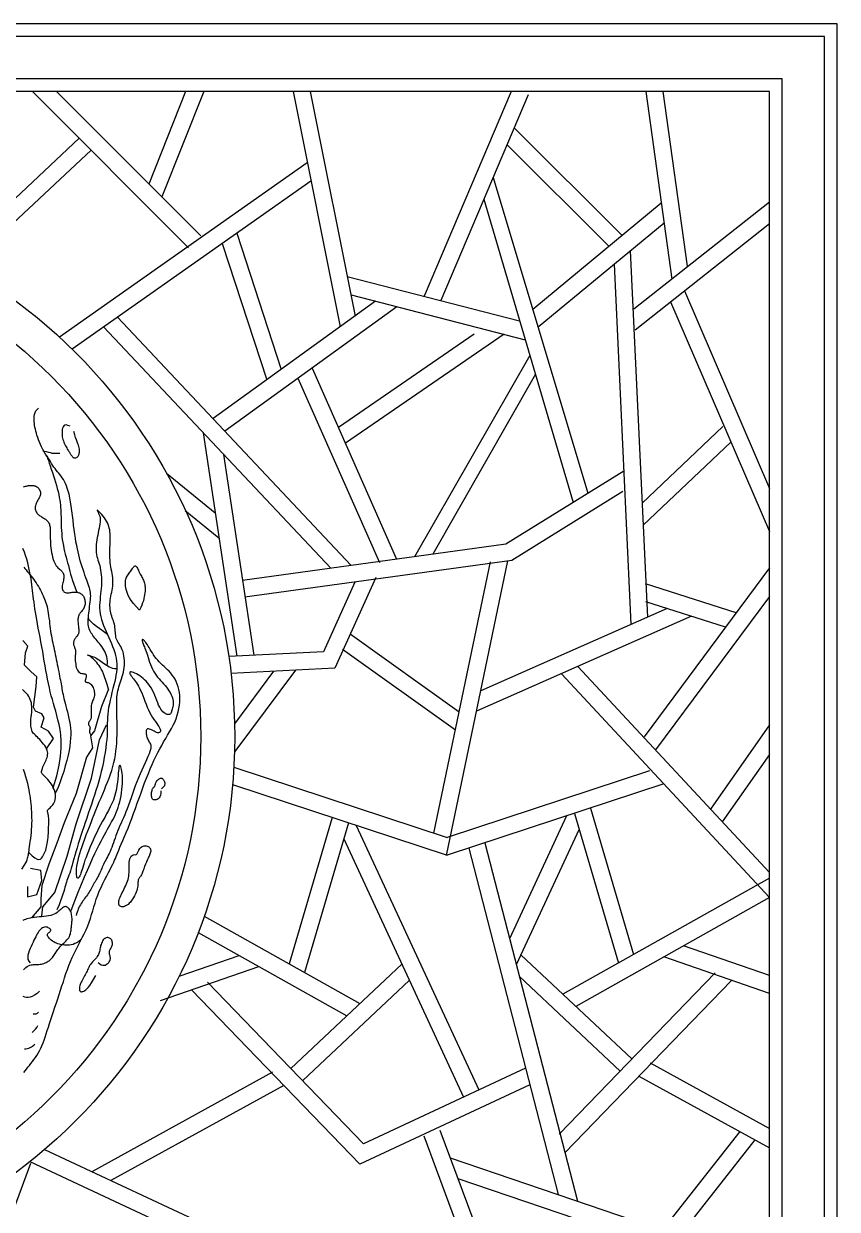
# Model space of a CAD drawing. Extents: x 2475 to 5335, y 627 to 2827.
# Drawn here: x 4296 to 5255, y 1431 to 2827 of the extents above; entities that cross this region are included whole.
import ezdxf

# ---------------------------------------------------------------- set-up
doc = ezdxf.new("R2010")
doc.units = 0
doc.header["$MEASUREMENT"] = 0
for name, color, linetype in [('3', 3, 'CONTINUOUS'), ('4', 4, 'CONTINUOUS'), ('7', 7, 'CONTINUOUS')]:
    doc.layers.add(name, color=color, linetype=linetype)

msp = doc.modelspace()

# ---------------------------------------------------------------- linework, layer by layer
at = {"layer": '3', "linetype": 'ByBlock'}
for p, q in [((4306.5, 2747.4), (4490.6, 2563.5)), ((4334.8, 2747.4), (4504.8, 2577.7)), ((4486.9, 2747.4), (4443.7, 2638.6)), ((4508.4, 2747.4), (4459.1, 2623.3)), ((4613.6, 2747.4), (4669.1, 2470.3)), ((4634, 2747.4), (4686.9, 2483.1)), ((4870.5, 2747.4), (4768, 2506.3)), ((4890.7, 2743.7), (4787.6, 2501.3)), ((5029.2, 2747.4), (5060, 2526.4)), ((5049.4, 2747.4), (5078, 2542)), ((4874.2, 2704.9), (5001.5, 2577.8)), ((4361.5, 2692.5), (4209.5, 2550.3)), ((4865.7, 2685.1), (4986, 2565)), ((4375.6, 2678.4), (4227.8, 2540)), ((4630.4, 2663.4), (4338.4, 2458.2)), ((4634.7, 2641.9), (4353.2, 2444.2)), ((4849.3, 2646.4), (4961, 2274.2)), ((4838.3, 2620.6), (4943.8, 2263.5)), ((5047.5, 2615.9), (4896.1, 2490.6)), ((5174.9, 2617.3), (5015.2, 2491)), ((5050.8, 2592.6), (4902.3, 2469.8)), ((5174.9, 2591.8), (5016.7, 2466.6)), ((4547.4, 2580.6), (4599.7, 2420.2)), ((4530.3, 2568.6), (4582.7, 2407.9)), ((5011, 2559.7), (5031.2, 2128.2)), ((4992, 2544), (5011.7, 2119.9)), ((4677.6, 2529.6), (4880.6, 2477.3)), ((4710.9, 2500.4), (4519.4, 2362.2)), ((4682, 2507.9), (4887.2, 2455)), ((5074.8, 2512.6), (5174.9, 2279.8)), ((4736.1, 2493.9), (4533.2, 2347.6)), ((5058.5, 2499.7), (5174.9, 2229.2)), ((4682.3, 2189.3), (4406.8, 2481.8)), ((4658, 2185.9), (4390.2, 2470.2)), ((4827.2, 2461.6), (4667, 2351.7)), ((4862.5, 2461.6), (4675.3, 2333.1)), ((4892.6, 2436.6), (4756.7, 2199.5)), ((4636, 2421.7), (4735.7, 2196.6)), ((4619.4, 2409.8), (4715.5, 2192.9)), ((4899.2, 2414.5), (4778.2, 2202.5)), ((5120.1, 2353), (5024.9, 2262.8)), ((4507.6, 2345.6), (4547.3, 2082.4)), ((5129.6, 2334.5), (5026.1, 2236.5)), ((4531.7, 2320), (4567.3, 2083.5)), ((4464.6, 2297.8), (4521.8, 2251.3)), ((5003.3, 2300.5), (4864.5, 2214.4)), ((5002.2, 2276.2), (4871.5, 2195.2)), ((4486.7, 2254), (4526.2, 2221.9)), ((4864.5, 2214.4), (4554.1, 2171.5)), ((4871.5, 2195.2), (4557, 2151.8)), ((5174.9, 2186.3), (5027.2, 1987.2)), ((4686.6, 2169.7), (4649.6, 2087.6)), ((4711, 2175.1), (4662.8, 2068.3)), ((5135.7, 2133.5), (5028.8, 2167.6)), ((5174.9, 2152.7), (5040.7, 1971.9)), ((5054.4, 2138.4), (4834.9, 2041.7)), ((5123.1, 2116.5), (5029.4, 2146.4)), ((5083.2, 2129.3), (4829.9, 2017.7)), ((4649.6, 2087.6), (4537.9, 2082)), ((4662.8, 2068.3), (4540.5, 2062.1)), ((4949.3, 2070.3), (5174.9, 1827.5)), ((4590.7, 2064.6), (4544.7, 2002.8)), ((4616.6, 2065.9), (4545.2, 1969.9)), ((4929.9, 2061.7), (5174.9, 1798.1)), ((5174.9, 2001.5), (5105.4, 1902.3)), ((5174.9, 1966.7), (5119.3, 1887.3)), ((4543.9, 1951.5), (4795.1, 1868.8)), ((5033.8, 1947.4), (4795.1, 1868.8)), ((4542.4, 1931), (4795.1, 1847.8)), ((5050.6, 1931.9), (4795.1, 1847.8)), ((4964.2, 1903.4), (5014.9, 1730.9)), ((4659.8, 1892.3), (4609.1, 1719.8)), ((4678.8, 1886.1), (4627, 1709.7)), ((4935.9, 1894.1), (4868.8, 1749.4)), ((4945.2, 1897.2), (4997, 1720.8)), ((4688.1, 1883), (4832.4, 1571.4)), ((4950.7, 1878.4), (4876.7, 1718.8)), ((4673.3, 1867.3), (4814.3, 1562.9)), ((4839.6, 1862.4), (4948.7, 1440.4)), ((4820.6, 1856.2), (4926.1, 1448)), ((5174.9, 1820.8), (4931.7, 1684.2)), ((5174.9, 1797.9), (4946.9, 1669.8)), ((4509, 1776), (4692.3, 1673)), ((4502, 1757), (4677, 1658.7)), ((5174.9, 1706), (5073.8, 1741.1)), ((4479.4, 1705.4), (4550.2, 1729.9)), ((4741.7, 1719.6), (4611.2, 1596.7)), ((4882.2, 1730.7), (5012.8, 1607.8)), ((5174.9, 1684.8), (5050.5, 1728)), ((4457.5, 1676.6), (4573.5, 1716.8)), ((4880.3, 1705.1), (4998.9, 1593.4)), ((5111.1, 1709.5), (4927.3, 1519.3)), ((4512.9, 1698.4), (4696.8, 1508)), ((4750.6, 1700.4), (4625.1, 1582.3)), ((5130.1, 1700.4), (4934, 1497.4)), ((4493.9, 1689.2), (4692.4, 1483.9)), ((4887.5, 1597.1), (4696.8, 1508)), ((5034.4, 1603.2), (5174.9, 1526)), ((4589.6, 1592.1), (4376.4, 1474.9)), ((5021.1, 1587.6), (5174.9, 1503.2)), ((4602.8, 1576.5), (4398.9, 1464.5)), ((4892.6, 1577.4), (4692.4, 1483.9)), ((4786.7, 1524.1), (4860.6, 1324.9)), ((4767.9, 1517.1), (4843.1, 1314.6)), ((5140.1, 1522.3), (5049.1, 1406.6)), ((5157.9, 1512.5), (5069, 1399.5)), ((4320.7, 1501), (4532.3, 1402.1)), ((4304.3, 1484.5), (4229.1, 1282)), ((4303.7, 1486.9), (4528.5, 1381.8)), ((4798.9, 1491.2), (5174.9, 1363.6)), ((4807.9, 1467), (5174.9, 1342.5))]:
    msp.add_line(p, q, dxfattribs=at)
at = {"layer": '3'}
for p, q in [((4779.6, 1873.9), (4846.1, 2193.4)), ((4794.5, 1847.6), (4866.8, 2194.5)), ((4681.1, 2108.8), (4809.3, 2016.8)), ((4671.9, 2090.8), (4804.9, 1995.4))]:
    msp.add_line(p, q, dxfattribs=at)
for points in [[(5239.9, 1227.4), (5239.9, 2812.4), (2569.9, 2812.4), (2569.9, 1227.4)], [(5189.9, 1227.4), (5189.9, 2762.4), (2619.9, 2762.4), (2619.9, 1227.4)], [(4323.7, 2318), (4321.9, 2320.5), (4320.3, 2323.2), (4318.8, 2325.9), (4317.4, 2328.8), (4316, 2331.7), (4314.8, 2334.5), (4313.7, 2337.4), (4312.8, 2340.1), (4311.9, 2342.7), (4311.2, 2345.1), (4310.5, 2347.5), (4310, 2349.8), (4309.5, 2352), (4309.2, 2354.2), (4308.9, 2356.4), (4308.7, 2358.6), (4308.5, 2360.8), (4308.5, 2363), (4308.7, 2365.1), (4309, 2367.2), (4309.7, 2369.3), (4310.7, 2371.2), (4312, 2373), (4313.8, 2374.7)], [(4350.9, 2353.3), (4348.4, 2354.3), (4346.4, 2354.7), (4344.8, 2354.4), (4343.6, 2353.7), (4342.8, 2352.5), (4342.2, 2351), (4341.8, 2349.4), (4341.6, 2347.7), (4341.5, 2345.9), (4341.5, 2344.2), (4341.6, 2342.5), (4341.8, 2340.9), (4342.1, 2339.2), (4342.5, 2337.6), (4343, 2336.1), (4343.5, 2334.5), (4344.1, 2333.1), (4344.8, 2331.6), (4345.5, 2330.2), (4346.3, 2328.9), (4347, 2327.6), (4347.7, 2326.4), (4348.4, 2325.3), (4349.1, 2324.3), (4349.6, 2323.3), (4350.2, 2322.5), (4350.6, 2321.7), (4351.1, 2321.1), (4351.5, 2320.4), (4351.8, 2319.8), (4352.2, 2319.3), (4352.6, 2318.8), (4352.9, 2318.2), (4353.3, 2317.8), (4353.7, 2317.3), (4354.1, 2316.9), (4354.6, 2316.6), (4355, 2316.3), (4355.5, 2316.1), (4356.1, 2316), (4356.7, 2316), (4357.3, 2316.1), (4357.9, 2316.2), (4358.5, 2316.5), (4359.1, 2316.9), (4359.7, 2317.3), (4360.3, 2317.9), (4360.8, 2318.6), (4361.2, 2319.4), (4361.6, 2320.4), (4361.8, 2321.4), (4362, 2322.5), (4362.1, 2323.7), (4362, 2325), (4361.9, 2326.3), (4361.6, 2327.8), (4361.2, 2329.2), (4360.7, 2330.9), (4360, 2332.7), (4359.3, 2334.7), (4358.4, 2337.2), (4357.4, 2340), (4356.4, 2343.2), (4355.2, 2347)], [(4318.9, 2324.4), (4322.6, 2323.4), (4325.4, 2322.6), (4327.7, 2322.1), (4329.6, 2321.7), (4331.5, 2321.5), (4333.5, 2321.5), (4335.9, 2321.6), (4338.8, 2321.7)], [(4394.7, 2071.2), (4394.9, 2074), (4394.9, 2076.6), (4394.7, 2079.1), (4394.2, 2081.5), (4393.5, 2083.8), (4392.7, 2085.9), (4391.7, 2088), (4390.7, 2090), (4389.5, 2091.9), (4388.2, 2093.8), (4386.9, 2095.6), (4385.6, 2097.3), (4384.2, 2098.9), (4382.8, 2100.5), (4381.5, 2102.1), (4380.2, 2103.6), (4379, 2105.1), (4377.8, 2106.6), (4376.8, 2108.1), (4375.8, 2109.6), (4374.9, 2111.1), (4374.1, 2112.7), (4373.5, 2114.4), (4373, 2116.1), (4372.6, 2117.9), (4372.4, 2119.8), (4372.2, 2121.8), (4372.2, 2123.9), (4372.3, 2126.1), (4372.5, 2128.4), (4372.7, 2130.8), (4373, 2133.2), (4373.3, 2135.8), (4373.7, 2138.4), (4374, 2141.1), (4374.4, 2143.7), (4374.7, 2146.3), (4374.9, 2148.8), (4375.1, 2151.2), (4375.2, 2153.4), (4375.1, 2155.5), (4374.9, 2157.4), (4374.6, 2159.2), (4374.2, 2161.1), (4373.7, 2162.9), (4373, 2164.9), (4372.3, 2167), (4371.5, 2169.4), (4370.5, 2172), (4369.5, 2174.8), (4368.5, 2177.8), (4367.4, 2181), (4366.3, 2184.3), (4365.2, 2187.7), (4364.1, 2191.1), (4363, 2194.6), (4362.1, 2198.1), (4361.1, 2201.6), (4360.3, 2205.2), (4359.5, 2208.9), (4358.7, 2212.8), (4357.9, 2217), (4357.2, 2221.4), (4356.5, 2226.2), (4355.8, 2231.4), (4355.1, 2236.8), (4354.4, 2242.4), (4353.7, 2248.1), (4353, 2253.7), (4352.2, 2259.1), (4351.4, 2264.2), (4350.6, 2268.9), (4349.7, 2273.1), (4348.7, 2276.9), (4347.7, 2280.2), (4346.6, 2283.2), (4345.4, 2285.9), (4344.2, 2288.3), (4343, 2290.4), (4341.7, 2292.4), (4340.3, 2294.4), (4338.9, 2296.2), (4337.5, 2298), (4336.1, 2299.7), (4334.7, 2301.5), (4333.2, 2303.3), (4331.8, 2305.2), (4330.4, 2307.2), (4329, 2309.4), (4327.7, 2311.5), (4326.6, 2313.6), (4325.5, 2315.4), (4324.7, 2316.9), (4324.1, 2317.9), (4323.7, 2318.3), (4323.7, 2318), (4324, 2316.9), (4324.5, 2315.1), (4325.4, 2312.7), (4326.4, 2309.7), (4327.6, 2306.4), (4328.8, 2302.7), (4330.1, 2298.9), (4331.4, 2295), (4332.6, 2291.1), (4333.8, 2287.2), (4334.9, 2283.5), (4335.9, 2279.8), (4336.8, 2276.2), (4337.6, 2272.7), (4338.2, 2269.4), (4338.8, 2266.2), (4339.3, 2263.2), (4339.6, 2260.3), (4339.8, 2257.5), (4340, 2254.8), (4340.1, 2252.1), (4340.2, 2249.3), (4340.3, 2246.5), (4340.3, 2243.5), (4340.4, 2240.4), (4340.5, 2237.2), (4340.6, 2233.8), (4340.8, 2230.4), (4341.1, 2226.9), (4341.4, 2223.4), (4341.8, 2219.8), (4342.3, 2216.3), (4343, 2212.8), (4343.7, 2209.3), (4344.5, 2205.8), (4345.3, 2202.4), (4346.2, 2199), (4347.1, 2195.6), (4348, 2192.3), (4348.9, 2189), (4349.8, 2185.7), (4350.7, 2182.3), (4351.6, 2178.9), (4352.7, 2175.3), (4353.9, 2171.4), (4355.3, 2167.3), (4356.9, 2162.8), (4358.8, 2157.9)], [(4296.2, 2281.8), (4297.4, 2282.2), (4298.5, 2282.5), (4299.6, 2282.8), (4300.7, 2283.1), (4301.7, 2283.3), (4302.7, 2283.5), (4303.7, 2283.6), (4304.7, 2283.6), (4305.7, 2283.6), (4306.7, 2283.6), (4307.7, 2283.4), (4308.7, 2283.2), (4309.7, 2282.9), (4310.6, 2282.5), (4311.6, 2282), (4312.4, 2281.4), (4313.3, 2280.7), (4314, 2279.8), (4314.7, 2278.9), (4315.2, 2277.8), (4315.6, 2276.7), (4315.9, 2275.5), (4316, 2274.3), (4316, 2273), (4315.7, 2271.7), (4315.3, 2270.3), (4314.7, 2269), (4313.9, 2267.7), (4313.1, 2266.3), (4312.3, 2265), (4311.6, 2263.6), (4310.9, 2262.3), (4310.4, 2260.9), (4310, 2259.6), (4309.8, 2258.3), (4309.8, 2257), (4309.9, 2255.7), (4310.2, 2254.5), (4310.6, 2253.4), (4311.1, 2252.3), (4311.6, 2251.4), (4312.3, 2250.5), (4313, 2249.7), (4313.7, 2249), (4314.5, 2248.3), (4315.4, 2247.7), (4316.3, 2247.2), (4317.2, 2246.6), (4318.1, 2246), (4319.1, 2245.5), (4320, 2244.9), (4321, 2244.3), (4321.9, 2243.6), (4322.8, 2242.9), (4323.6, 2242.2), (4324.3, 2241.5), (4325, 2240.7), (4325.6, 2239.8), (4326.1, 2238.9), (4326.5, 2237.9), (4326.8, 2236.8), (4327.1, 2235.6), (4327.3, 2234.3), (4327.4, 2232.9), (4327.5, 2231.2), (4327.6, 2229.5), (4327.6, 2227.5), (4327.6, 2225.4), (4327.6, 2223.2), (4327.6, 2220.8), (4327.7, 2218.3), (4327.8, 2215.6), (4328, 2212.9), (4328.3, 2210.1), (4328.7, 2207.3), (4329.2, 2204.4), (4329.8, 2201.6), (4330.4, 2198.9), (4331.1, 2196.4), (4331.9, 2194.1), (4332.8, 2192.1), (4333.7, 2190.3), (4334.6, 2188.9), (4335.6, 2187.6), (4336.6, 2186.6), (4337.6, 2185.7), (4338.6, 2184.8), (4339.5, 2184.1), (4340.3, 2183.3), (4341.1, 2182.6), (4341.8, 2181.7), (4342.4, 2180.9), (4342.9, 2180), (4343.3, 2179), (4343.5, 2177.9), (4343.7, 2176.8), (4343.7, 2175.6), (4343.6, 2174.3), (4343.3, 2172.9), (4343, 2171.5), (4342.7, 2170), (4342.3, 2168.6), (4342, 2167.1), (4341.8, 2165.7), (4341.7, 2164.3), (4341.7, 2163), (4341.8, 2161.9), (4342.1, 2160.8), (4342.5, 2159.8), (4343.1, 2158.9), (4343.7, 2158.2), (4344.5, 2157.7), (4345.4, 2157.3), (4346.4, 2157), (4347.5, 2156.9), (4348.6, 2157), (4349.8, 2157.1), (4351, 2157.2), (4352.3, 2157.4), (4353.5, 2157.6), (4354.6, 2157.8), (4355.7, 2157.9), (4356.8, 2157.9), (4357.8, 2157.9), (4358.7, 2157.8), (4359.6, 2157.6), (4360.5, 2157.4), (4361.4, 2157.1), (4362.2, 2156.8), (4363, 2156.4), (4363.8, 2155.9), (4364.6, 2155.3), (4365.3, 2154.7), (4365.9, 2154), (4366.6, 2153.1), (4367.1, 2152.2), (4367.6, 2151.2), (4368, 2150.1), (4368.3, 2148.9), (4368.5, 2147.6), (4368.7, 2146.3), (4368.7, 2145), (4368.6, 2143.7), (4368.4, 2142.4), (4368.1, 2141.1), (4367.7, 2140), (4367.1, 2138.9), (4366.5, 2137.9), (4365.8, 2136.9), (4365.1, 2136), (4364.4, 2135.1), (4363.7, 2134.2), (4363, 2133.4), (4362.4, 2132.6), (4361.9, 2131.8), (4361.4, 2130.9), (4361.1, 2130.1), (4360.7, 2129.2), (4360.5, 2128.2), (4360.3, 2127.1), (4360.2, 2126), (4360.2, 2124.8), (4360.2, 2123.4), (4360.3, 2122), (4360.4, 2120.6), (4360.6, 2119.2), (4360.7, 2117.8), (4360.9, 2116.5), (4361, 2115.2), (4361.1, 2114.1), (4361.2, 2113), (4361.2, 2112.1), (4361.2, 2111.2), (4361.1, 2110.3), (4360.9, 2109.5), (4360.7, 2108.8), (4360.4, 2108), (4359.9, 2107.3), (4359.4, 2106.5), (4358.9, 2105.7), (4358.3, 2105), (4357.7, 2104.2), (4357.2, 2103.5), (4356.6, 2102.7), (4356.1, 2102), (4355.7, 2101.2), (4355.4, 2100.4), (4355.2, 2099.7), (4355, 2098.9), (4354.9, 2098.1), (4354.9, 2097.3), (4355, 2096.5), (4355.1, 2095.7), (4355.4, 2094.9), (4355.6, 2094.1), (4356, 2093.2), (4356.3, 2092.4), (4356.6, 2091.5), (4356.9, 2090.7), (4357.2, 2089.8), (4357.3, 2089), (4357.4, 2088.2), (4357.4, 2087.4), (4357.4, 2086.5), (4357.3, 2085.5), (4357.2, 2084.5), (4357.1, 2083.3), (4357, 2082), (4357, 2080.4), (4357, 2078.7), (4357.1, 2076.8), (4357.3, 2074.8), (4357.6, 2072.8), (4357.9, 2070.8), (4358.3, 2069), (4358.9, 2067.3), (4359.5, 2065.8), (4360.3, 2064.6), (4361.1, 2063.7), (4362, 2063), (4362.9, 2062.5), (4363.8, 2062.2), (4364.7, 2062), (4365.6, 2061.8), (4366.4, 2061.8), (4367.1, 2061.7), (4367.7, 2061.7), (4368.3, 2061.6), (4368.7, 2061.5), (4369.1, 2061.3), (4369.4, 2061.1), (4369.6, 2060.8), (4369.8, 2060.4), (4369.9, 2059.9), (4369.9, 2059.4), (4369.9, 2058.7), (4369.8, 2058), (4369.7, 2057.3), (4369.6, 2056.6), (4369.5, 2055.9), (4369.3, 2055.2), (4369.1, 2054.6), (4368.9, 2054.1), (4368.7, 2053.6), (4368.6, 2053.2), (4368.6, 2052.8), (4368.7, 2052.5), (4368.9, 2052.2), (4369.3, 2052), (4369.8, 2051.8), (4370.5, 2051.7), (4371.2, 2051.5), (4372.1, 2051.3), (4373, 2050.9), (4374, 2050.5), (4374.9, 2049.8), (4375.8, 2049), (4376.7, 2047.9), (4377.5, 2046.7), (4378.1, 2045.3), (4378.7, 2043.8), (4379.2, 2042.2), (4379.5, 2040.6), (4379.7, 2038.9), (4379.7, 2037.4), (4379.6, 2035.9), (4379.3, 2034.5), (4378.9, 2033.2), (4378.4, 2031.9), (4377.9, 2030.7), (4377.4, 2029.4), (4376.9, 2028.2), (4376.5, 2027), (4376.2, 2025.7), (4375.9, 2024.4), (4375.8, 2023.1), (4375.7, 2021.8), (4375.6, 2020.5), (4375.6, 2019.2), (4375.6, 2017.9), (4375.7, 2016.7), (4375.7, 2015.5), (4375.8, 2014.4), (4375.9, 2013.3), (4375.9, 2012.3), (4375.9, 2011.3), (4375.8, 2010.3), (4375.6, 2009.4), (4375.3, 2008.5), (4375, 2007.6), (4374.5, 2006.8), (4374.1, 2006), (4373.6, 2005.2), (4373.2, 2004.5), (4372.8, 2003.8), (4372.6, 2003.2), (4372.5, 2002.6), (4372.6, 2002), (4372.8, 2001.5), (4373.1, 2001), (4373.5, 2000.5), (4373.9, 1999.9), (4374.2, 1999.3), (4374.4, 1998.6), (4374.5, 1997.8), (4374.4, 1996.9), (4374.2, 1995.9), (4374, 1994.9), (4373.9, 1993.8), (4373.9, 1992.7), (4374.1, 1991.7), (4374.6, 1990.8), (4375.5, 1990)], [(4352.1, 1782.9), (4356.4, 1794.1), (4360.5, 1804.4), (4364.3, 1813.8), (4367.9, 1822.4), (4371.3, 1830.3), (4374.5, 1837.4), (4377.5, 1843.9), (4380.2, 1849.8), (4382.8, 1855.2), (4385.2, 1860), (4387.4, 1864.4), (4389.5, 1868.3), (4391.5, 1872), (4393.3, 1875.3), (4395.1, 1878.4), (4396.7, 1881.4), (4398.3, 1884.2), (4399.8, 1887), (4401.3, 1889.7), (4402.7, 1892.4), (4404, 1895.1), (4405.2, 1898), (4406.4, 1900.9), (4407.5, 1904), (4408.5, 1907.3), (4409.4, 1910.7), (4410.2, 1914.3), (4411, 1917.9), (4411.6, 1921.5), (4412.1, 1925.2), (4412.4, 1928.7), (4412.7, 1932.2), (4412.8, 1935.5), (4412.7, 1938.7), (4412.6, 1941.6), (4412.3, 1944.3), (4412, 1946.7), (4411.7, 1948.9), (4411.3, 1950.6), (4410.8, 1952), (4410.4, 1953), (4410, 1953.6), (4409.6, 1953.8), (4409.2, 1953.5), (4408.9, 1952.7), (4408.5, 1951.4), (4408.2, 1949.7), (4407.9, 1947.4), (4407.7, 1944.7), (4407.4, 1941.5), (4407.1, 1937.9), (4406.7, 1934), (4406.2, 1929.9), (4405.5, 1925.7), (4404.6, 1921.4), (4403.4, 1917.1), (4402, 1912.9), (4400.3, 1908.8), (4398.3, 1904.7), (4396.2, 1900.6), (4394, 1896.5), (4391.7, 1892.3), (4389.3, 1888.1), (4386.9, 1883.8), (4384.6, 1879.3), (4382.3, 1874.8), (4380.1, 1870.2), (4378, 1865.7), (4376.1, 1861.2), (4374.2, 1856.9), (4372.5, 1852.8), (4371, 1848.9), (4369.7, 1845.2), (4368.5, 1841.9), (4367.5, 1838.8), (4366.6, 1836), (4365.8, 1833.4), (4365.1, 1831), (4364.4, 1828.9), (4363.7, 1826.9), (4363.1, 1825.2), (4362.4, 1823.7), (4361.7, 1822.5), (4361.1, 1821.6), (4360.4, 1821), (4359.9, 1820.8), (4359.4, 1821.1), (4359, 1821.8), (4358.7, 1823), (4358.5, 1824.6), (4358.4, 1826.7), (4358.4, 1829.1), (4358.6, 1831.9), (4359, 1835), (4359.5, 1838.4), (4360.3, 1842), (4361.2, 1845.8), (4362.3, 1849.8), (4363.6, 1854), (4365.1, 1858.3), (4366.6, 1862.7), (4368.3, 1867.3), (4370, 1871.9), (4371.9, 1876.6), (4373.7, 1881.4), (4375.6, 1886.3), (4377.5, 1891.2), (4379.5, 1896), (4381.4, 1900.9), (4383.4, 1905.8), (4385.4, 1910.7), (4387.4, 1915.5), (4389.4, 1920.2), (4391.3, 1924.9), (4393.2, 1929.5), (4395.1, 1934.1), (4396.8, 1938.7), (4398.5, 1943.2), (4400, 1947.8), (4401.3, 1952.3), (4402.5, 1956.9), (4403.5, 1961.5), (4404.3, 1966.1), (4405, 1970.7), (4405.5, 1975.5), (4405.9, 1980.2), (4406.2, 1985.1), (4406.4, 1990), (4406.4, 1995), (4406.4, 2000.1), (4406.3, 2005.1), (4406.2, 2010), (4406.1, 2014.7), (4406, 2019.2), (4405.9, 2023.4), (4406, 2027.3), (4406.1, 2030.8), (4406.2, 2033.9), (4406.5, 2036.7), (4406.9, 2039.3), (4407.3, 2041.7), (4407.9, 2044), (4408.5, 2046.3), (4409.2, 2048.5), (4409.9, 2050.9), (4410.7, 2053.3), (4411.6, 2055.8), (4412.4, 2058.3), (4413.1, 2060.9), (4413.8, 2063.6), (4414.4, 2066.3), (4414.8, 2069.1), (4415, 2071.8), (4415.1, 2074.6), (4415, 2077.4), (4414.8, 2080.1), (4414.4, 2082.7), (4413.9, 2085.3), (4413.3, 2087.6), (4412.5, 2089.8), (4411.6, 2091.8), (4410.7, 2093.7), (4409.7, 2095.4), (4408.7, 2097), (4407.7, 2098.5), (4406.9, 2100.1), (4406.1, 2101.6), (4405.4, 2103.2), (4405, 2104.9), (4404.7, 2106.7), (4404.4, 2108.5), (4404.3, 2110.4), (4404.2, 2112.3), (4404, 2114.2), (4403.8, 2116.1), (4403.5, 2118.1), (4403.1, 2120), (4402.5, 2121.9), (4401.9, 2123.8), (4401.3, 2125.7), (4400.6, 2127.6), (4400, 2129.5), (4399.4, 2131.4), (4398.9, 2133.4), (4398.5, 2135.4), (4398.2, 2137.5), (4398, 2139.6), (4397.9, 2141.8), (4397.9, 2144), (4398.1, 2146.2), (4398.3, 2148.4), (4398.6, 2150.7), (4399, 2153), (4399.5, 2155.3), (4400, 2157.6), (4400.4, 2160), (4400.9, 2162.4), (4401.2, 2164.8), (4401.5, 2167.2), (4401.5, 2169.7), (4401.5, 2172.2), (4401.2, 2174.7), (4400.9, 2177.2), (4400.4, 2179.7), (4400, 2182.3), (4399.5, 2184.9), (4399, 2187.5), (4398.6, 2190.1), (4398.3, 2192.8), (4398.1, 2195.5), (4397.9, 2198.1), (4397.8, 2200.7), (4397.8, 2203.3), (4397.8, 2205.8), (4397.8, 2208.2), (4397.9, 2210.6), (4398, 2212.8), (4398.1, 2214.9), (4398.2, 2217), (4398.3, 2219), (4398.3, 2221), (4398.3, 2222.9), (4398.3, 2224.9), (4398.1, 2226.9), (4397.9, 2228.9), (4397.6, 2231), (4397.1, 2233.1), (4396.5, 2235.2), (4395.8, 2237.3), (4395, 2239.4), (4394, 2241.4), (4392.8, 2243.5), (4391.4, 2245.4), (4389.9, 2247.3), (4388.4, 2249.1), (4387, 2250.6), (4385.6, 2252), (4384.5, 2253), (4383.6, 2253.8), (4383, 2254.2), (4382.8, 2254.1), (4383, 2253.8), (4383.4, 2253), (4384, 2251.9), (4384.6, 2250.6), (4385.3, 2249), (4385.8, 2247.2), (4386.2, 2245.2), (4386.3, 2243), (4386.3, 2240.7), (4386, 2238.2), (4385.7, 2235.7), (4385.2, 2233.1), (4384.6, 2230.4), (4384.1, 2227.7), (4383.5, 2224.9), (4383, 2222.2), (4382.5, 2219.5), (4382.1, 2216.8), (4381.8, 2214.1), (4381.6, 2211.6), (4381.6, 2209), (4381.6, 2206.6), (4381.8, 2204.3), (4382.2, 2202), (4382.6, 2199.9), (4383.2, 2197.8), (4383.8, 2195.6), (4384.5, 2193.5), (4385.2, 2191.3), (4385.8, 2189), (4386.4, 2186.5), (4386.9, 2183.8), (4387.3, 2181), (4387.7, 2178.1), (4387.9, 2175), (4388, 2171.9), (4388, 2168.7), (4387.9, 2165.4), (4387.7, 2162.1), (4387.3, 2158.9), (4386.9, 2155.6), (4386.5, 2152.3), (4386.2, 2149), (4385.9, 2145.6), (4385.7, 2142.3), (4385.7, 2139), (4385.9, 2135.6), (4386.4, 2132.2), (4387.2, 2128.8), (4388.1, 2125.4), (4389.3, 2121.9), (4390.5, 2118.4), (4391.9, 2114.9), (4393.4, 2111.4), (4395, 2107.8), (4396.5, 2104.3), (4398.1, 2100.7), (4399.6, 2097.1), (4401, 2093.6), (4402.3, 2090.1), (4403.5, 2086.6), (4404.4, 2083.2), (4405.2, 2079.9), (4405.7, 2076.6), (4406, 2073.4), (4406.1, 2070.2), (4405.9, 2066.9), (4405.6, 2063.6), (4405, 2060.1), (4404.3, 2056.5), (4403.5, 2052.6), (4402.5, 2048.4), (4401.5, 2044.1), (4400.3, 2039.6), (4399.2, 2035.1), (4398.2, 2030.6), (4397.2, 2026.1), (4396.4, 2021.8), (4395.7, 2017.8), (4395.3, 2014), (4395, 2010.4), (4394.9, 2006.9), (4394.8, 2003.5), (4394.8, 2000.1), (4394.8, 1996.5), (4394.7, 1992.7), (4394.5, 1988.6), (4394.1, 1984.1), (4393.6, 1979.3), (4393, 1974.2), (4392.2, 1968.9), (4391.2, 1963.4), (4390.2, 1957.8), (4389, 1952.1), (4387.7, 1946.4), (4386.2, 1940.8), (4384.7, 1935.2), (4383.1, 1929.6), (4381.4, 1924.1), (4379.7, 1918.6), (4377.9, 1913.2), (4376.1, 1907.8), (4374.2, 1902.4), (4372.4, 1897), (4370.6, 1891.7), (4368.8, 1886.4), (4367.1, 1881.2), (4365.3, 1876), (4363.7, 1871), (4362.1, 1866), (4360.6, 1861.2), (4359.2, 1856.6), (4357.9, 1852), (4356.6, 1847.7), (4355.4, 1843.6), (4354.3, 1839.7), (4353.3, 1836), (4352.3, 1832.7), (4351.3, 1829.6), (4350.5, 1826.9), (4349.6, 1824.4), (4348.8, 1822.1), (4348, 1820), (4347.3, 1818), (4346.6, 1816.1), (4346, 1814.2), (4345.4, 1812.2), (4344.8, 1810.1), (4344.2, 1807.8), (4343.4, 1805.1), (4342.5, 1802.1), (4341.3, 1798.5), (4339.8, 1794.3), (4337.9, 1789.3), (4335.5, 1783.5)], [(4331.2, 1927.4), (4335.3, 1941.5), (4338.1, 1953.9), (4339.8, 1964.6), (4340.6, 1974), (4340.6, 1982.2), (4340.1, 1989.5), (4339.1, 1995.9), (4338, 2001.8), (4336.7, 2007.3), (4335.4, 2012.5), (4334, 2017.4), (4332.7, 2022.1), (4331.4, 2026.7), (4330.1, 2031.2), (4328.8, 2035.8), (4327.6, 2040.5), (4326.5, 2045.2), (4325.4, 2050.2), (4324.4, 2055.2), (4323.5, 2060.4), (4322.5, 2065.6), (4321.6, 2071), (4320.6, 2076.5), (4319.7, 2082.1), (4318.7, 2087.7), (4317.6, 2093.4), (4316.6, 2099.1), (4315.5, 2104.7), (4314.5, 2110.2), (4313.5, 2115.5), (4312.6, 2120.6), (4311.7, 2125.5), (4310.9, 2130), (4310.2, 2134.3), (4309.6, 2138.3), (4309, 2142.2), (4308.5, 2145.9), (4308, 2149.4), (4307.5, 2152.9), (4307.1, 2156.3), (4306.7, 2159.7), (4306.3, 2163), (4305.9, 2166.4), (4305.4, 2169.9), (4304.9, 2173.4), (4304.3, 2177), (4303.7, 2180.7), (4302.9, 2184.5), (4302, 2188.4), (4301, 2192.5), (4299.8, 2196.6), (4298.5, 2200.8), (4297.1, 2204.9), (4295.4, 2209.1)], [(4296.3, 2187.4), (4297.6, 2185.7), (4299.1, 2184), (4300.5, 2182.2), (4302, 2180.4), (4303.6, 2178.5), (4305.1, 2176.6), (4306.6, 2174.6), (4308.1, 2172.7), (4309.6, 2170.6), (4311, 2168.6), (4312.3, 2166.4), (4313.6, 2164.3), (4314.8, 2162.2), (4316, 2160), (4317.1, 2157.9), (4318.1, 2155.7), (4319.1, 2153.6), (4320, 2151.5), (4320.9, 2149.5), (4321.7, 2147.4), (4322.4, 2145.3), (4323.1, 2143.1), (4323.8, 2140.8), (4324.3, 2138.3), (4324.9, 2135.8), (4325.3, 2133), (4325.7, 2130.1), (4326.1, 2127.1), (4326.5, 2124), (4326.8, 2120.9), (4327.2, 2117.8), (4327.5, 2114.8), (4327.9, 2111.8), (4328.4, 2109), (4328.9, 2106.2), (4329.4, 2103.5), (4329.9, 2100.9), (4330.5, 2098.2), (4331.1, 2095.6), (4331.7, 2092.9), (4332.3, 2090.1), (4332.9, 2087.3), (4333.5, 2084.4), (4334.1, 2081.5), (4334.7, 2078.5), (4335.3, 2075.5), (4335.9, 2072.6), (4336.4, 2069.7), (4337, 2066.9), (4337.5, 2064.1), (4338.1, 2061.5), (4338.6, 2058.9), (4339, 2056.4), (4339.5, 2054), (4339.9, 2051.8), (4340.3, 2049.6), (4340.7, 2047.5), (4341.1, 2045.4), (4341.4, 2043.4), (4341.8, 2041.5), (4342.1, 2039.4), (4342.6, 2037.3), (4343, 2035), (4343.6, 2032.5), (4344.3, 2029.8), (4345.1, 2026.8), (4345.9, 2023.6), (4346.9, 2020.2), (4347.8, 2016.6), (4348.7, 2012.8), (4349.5, 2009), (4350.3, 2005.2), (4350.9, 2001.4), (4351.4, 1997.6), (4351.7, 1993.7), (4351.7, 1989.8), (4351.6, 1985.6), (4351.2, 1981.2), (4350.6, 1976.5), (4349.7, 1971.3), (4348.5, 1965.7), (4347, 1959.5), (4345.3, 1953.1), (4343.4, 1946.5), (4341.4, 1940.1), (4339.3, 1934.2), (4337.2, 1928.8), (4335.2, 1924.4), (4333.3, 1921.2)], [(4432.6, 2136.5), (4428.7, 2140.7), (4425.5, 2144.4), (4423, 2147.8), (4421, 2150.9), (4419.5, 2153.7), (4418.5, 2156.2), (4417.7, 2158.6), (4417.2, 2160.8), (4416.7, 2162.8), (4416.4, 2164.8), (4416.3, 2166.6), (4416.2, 2168.3), (4416.2, 2169.9), (4416.4, 2171.5), (4416.7, 2172.9), (4417.1, 2174.3), (4417.6, 2175.6), (4418.2, 2176.8), (4418.9, 2177.9), (4419.6, 2179.1), (4420.4, 2180.2), (4421.2, 2181.2), (4422, 2182.3), (4422.8, 2183.4), (4423.6, 2184.5), (4424.3, 2185.6), (4425, 2186.5), (4425.7, 2187.4), (4426.3, 2188.1), (4427, 2188.6), (4427.6, 2188.7), (4428.3, 2188.6), (4428.9, 2188.1), (4429.5, 2187.3), (4430.2, 2186.2), (4430.8, 2185), (4431.5, 2183.6), (4432.1, 2182.1), (4432.8, 2180.6), (4433.5, 2179.1), (4434.2, 2177.8), (4434.9, 2176.5), (4435.5, 2175.3), (4436.2, 2174.1), (4436.8, 2173), (4437.4, 2171.8), (4437.9, 2170.6), (4438.4, 2169.4), (4438.7, 2168.2), (4439, 2166.8), (4439.2, 2165.4), (4439.4, 2163.9), (4439.4, 2162.4), (4439.4, 2160.7), (4439.3, 2158.8), (4439.1, 2156.9), (4438.8, 2154.8), (4438.4, 2152.5), (4437.9, 2150.2), (4437.3, 2147.7), (4436.4, 2145.1), (4435.4, 2142.3), (4434.2, 2139.5), (4432.6, 2136.5)], [(4395, 2107.8), (4390.2, 2111.3), (4385.8, 2114.5), (4381.9, 2117.5), (4378.6, 2120.1), (4376, 2122.5), (4374, 2124.7), (4372.8, 2126.6), (4372.5, 2128.4)], [(4323.2, 1973.2), (4331.3, 1985.4), (4325.5, 1994.1), (4316.8, 1998.9), (4320.6, 2009.6), (4317.7, 2014.5), (4310, 2017.4), (4308, 2022.2), (4310.9, 2046.5), (4311.9, 2058.1), (4305.1, 2063.9), (4297.3, 2071.7), (4298.3, 2086.3), (4301.2, 2094), (4295.4, 2100.8)], [(4296.3, 1592), (4298, 1594), (4299.6, 1596), (4301.3, 1598.1), (4303, 1600.2), (4304.8, 1602.5), (4306.5, 1604.7), (4308.3, 1607.1), (4310, 1609.5), (4311.7, 1612.1), (4313.3, 1614.8), (4314.9, 1617.5), (4316.4, 1620.5), (4317.8, 1623.5), (4319.1, 1626.7), (4320.4, 1630.1), (4321.6, 1633.6), (4322.8, 1637.4), (4324.1, 1641.3), (4325.4, 1645.4), (4326.8, 1649.7), (4328.3, 1654.2), (4329.9, 1658.9), (4331.5, 1663.8), (4333.1, 1668.7), (4334.8, 1673.8), (4336.5, 1678.8), (4338.2, 1683.9), (4339.8, 1688.9), (4341.4, 1693.9), (4343, 1698.8), (4344.5, 1703.6), (4346.1, 1708.4), (4347.8, 1713.2), (4349.6, 1717.9), (4351.4, 1722.6), (4353.5, 1727.3), (4355.7, 1732), (4358, 1736.7), (4360.4, 1741.4), (4362.9, 1746.1), (4365.3, 1750.8), (4367.6, 1755.4), (4369.8, 1760), (4371.7, 1764.5), (4373.4, 1769.1), (4375, 1773.5), (4376.3, 1778), (4377.7, 1782.5), (4379, 1787), (4380.4, 1791.5), (4381.8, 1796.1), (4383.5, 1800.7), (4385.4, 1805.4), (4387.5, 1810), (4389.7, 1814.6), (4391.9, 1819.1), (4394.1, 1823.4), (4396.1, 1827.4), (4398.1, 1831.1), (4399.8, 1834.4), (4401.2, 1837.2), (4402.4, 1839.7), (4403.4, 1841.9), (4404.3, 1844), (4405.2, 1846.2), (4406.1, 1848.4), (4407.1, 1850.9), (4408.3, 1853.8), (4409.7, 1857.2), (4411.3, 1861), (4413.1, 1865.2), (4415, 1869.8), (4417, 1874.7), (4419.2, 1879.9), (4421.3, 1885.4), (4423.5, 1891), (4425.7, 1896.9), (4427.9, 1902.9), (4430.1, 1909), (4432.3, 1915.1), (4434.5, 1921.2), (4436.7, 1927.2), (4438.8, 1933.1), (4441, 1938.8), (4443.2, 1944.3), (4445.4, 1949.5), (4447.6, 1954.6), (4449.8, 1959.5), (4452, 1964.2), (4454.3, 1968.7), (4456.5, 1973.1), (4458.9, 1977.3), (4461.2, 1981.4), (4463.6, 1985.4), (4465.9, 1989.4), (4468.2, 1993.3), (4470.3, 1997.1), (4472.3, 2001), (4474.2, 2004.8), (4475.8, 2008.7), (4477.2, 2012.7), (4478.3, 2016.7), (4479.2, 2020.6), (4479.8, 2024.6), (4480.2, 2028.5), (4480.3, 2032.4), (4480.2, 2036.1), (4479.8, 2039.7), (4479.2, 2043.1), (4478.3, 2046.4), (4477.3, 2049.4), (4476, 2052.4), (4474.6, 2055.1), (4473, 2057.7), (4471.4, 2060.1), (4469.6, 2062.4), (4467.7, 2064.5), (4465.7, 2066.4), (4463.8, 2068.3), (4461.8, 2070.1), (4459.8, 2071.9), (4457.9, 2073.7), (4456, 2075.6), (4454.2, 2077.5), (4452.5, 2079.6), (4450.9, 2081.7), (4449.4, 2083.9), (4447.9, 2086.1), (4446.6, 2088.3), (4445.3, 2090.4), (4444.1, 2092.4), (4443, 2094.2), (4442, 2095.9), (4441, 2097.4), (4440.1, 2098.6), (4439.2, 2099.7), (4438.5, 2100.6), (4437.8, 2101.3), (4437.3, 2101.8), (4436.8, 2102), (4436.4, 2102.1), (4436.2, 2102), (4436, 2101.7), (4435.9, 2101.2), (4435.9, 2100.6), (4436.1, 2099.8), (4436.3, 2099), (4436.6, 2098), (4436.9, 2097), (4437.4, 2095.8), (4437.9, 2094.6), (4438.5, 2093.2), (4439.1, 2091.6), (4439.8, 2089.9), (4440.5, 2087.9), (4441.2, 2085.8), (4442, 2083.4), (4442.8, 2080.9), (4443.7, 2078.2), (4444.6, 2075.4), (4445.6, 2072.7), (4446.7, 2069.9), (4447.9, 2067.2), (4449.3, 2064.6), (4450.8, 2062.2), (4452.4, 2059.9), (4454.1, 2057.7), (4455.8, 2055.7), (4457.6, 2053.6), (4459.4, 2051.7), (4461.2, 2049.7), (4462.9, 2047.7), (4464.5, 2045.7), (4466, 2043.6), (4467.4, 2041.5), (4468.7, 2039.5), (4469.8, 2037.4), (4470.7, 2035.4), (4471.5, 2033.4), (4472, 2031.4), (4472.3, 2029.5), (4472.4, 2027.7), (4472.4, 2026), (4472.2, 2024.3), (4471.9, 2022.8), (4471.6, 2021.3), (4471.2, 2020), (4470.9, 2018.7), (4470.6, 2017.6), (4470.3, 2016.7), (4470, 2015.8), (4469.6, 2015.1), (4469.2, 2014.5), (4468.7, 2014.1), (4468.1, 2013.8), (4467.3, 2013.6), (4466.4, 2013.6), (4465.4, 2013.8), (4464.2, 2014.2), (4463, 2014.8), (4461.7, 2015.6), (4460.3, 2016.8), (4459, 2018.3), (4457.7, 2020.1), (4456.5, 2022.3), (4455.3, 2024.7), (4454.2, 2027.4), (4453, 2030.3), (4451.9, 2033.3), (4450.7, 2036.2), (4449.5, 2039.1), (4448.2, 2041.9), (4446.8, 2044.5), (4445.3, 2046.8), (4443.8, 2049), (4442.2, 2051.1), (4440.5, 2052.9), (4438.7, 2054.6), (4436.9, 2056.2), (4435, 2057.7), (4433.1, 2059.1), (4431.1, 2060.3), (4429.2, 2061.4), (4427.4, 2062.3), (4425.7, 2063.1), (4424.2, 2063.6), (4423, 2063.9), (4422.1, 2063.9), (4421.5, 2063.7), (4421.2, 2063.3), (4421.3, 2062.6), (4421.5, 2061.7), (4422, 2060.7), (4422.7, 2059.6), (4423.6, 2058.4), (4424.5, 2057), (4425.6, 2055.7), (4426.7, 2054.2), (4427.9, 2052.7), (4429.1, 2051), (4430.3, 2049.1), (4431.6, 2047.1), (4432.8, 2044.7), (4434.1, 2042.1), (4435.4, 2039.2), (4436.6, 2036.1), (4437.8, 2032.8), (4439.1, 2029.3), (4440.4, 2025.8), (4441.8, 2022.4), (4443.3, 2019), (4444.8, 2015.8), (4446.4, 2012.9), (4448.1, 2010.1), (4449.8, 2007.6), (4451.4, 2005.2), (4453, 2003.1), (4454.3, 2001.2), (4455.5, 1999.4), (4456.4, 1997.8), (4457, 1996.4), (4457.3, 1995.1), (4457.3, 1994.1), (4457.1, 1993.3), (4456.6, 1992.6), (4455.9, 1992.3), (4455, 1992.1), (4454, 1992.2), (4452.7, 1992.6), (4451.3, 1993.2), (4449.9, 1993.9), (4448.4, 1994.6), (4447, 1995.4), (4445.6, 1996), (4444.4, 1996.5), (4443.3, 1996.7), (4442.3, 1996.6), (4441.6, 1996.3), (4441.1, 1995.7), (4440.7, 1994.9), (4440.5, 1994), (4440.4, 1993), (4440.5, 1991.8), (4440.6, 1990.7), (4440.8, 1989.5), (4441.1, 1988.3), (4441.4, 1987.2), (4441.8, 1986.1), (4442.3, 1984.9), (4442.8, 1983.8), (4443.3, 1982.8), (4443.9, 1981.8), (4444.5, 1980.8), (4445.1, 1979.8), (4445.5, 1978.7), (4445.9, 1977.4), (4446.1, 1976), (4446, 1974.3), (4445.7, 1972.3), (4445, 1970), (4444, 1967.2), (4442.7, 1964), (4441.1, 1960.4), (4439.3, 1956.6), (4437.4, 1952.5), (4435.4, 1948.1), (4433.4, 1943.6), (4431.4, 1939), (4429.6, 1934.3), (4427.8, 1929.5), (4426.1, 1924.8), (4424.4, 1920.1), (4422.9, 1915.5), (4421.3, 1911), (4419.8, 1906.8), (4418.3, 1902.7), (4416.8, 1898.9), (4415.3, 1895.3), (4413.8, 1892), (4412.4, 1888.8), (4411, 1885.7), (4409.6, 1882.7), (4408.3, 1879.8), (4407.1, 1876.9), (4406, 1873.9), (4404.9, 1871), (4403.9, 1868.1), (4403, 1865.2), (4402, 1862.4), (4401.1, 1859.7), (4400.1, 1857.1), (4399.1, 1854.6), (4398.1, 1852.2), (4397, 1850), (4396, 1847.9), (4394.9, 1845.9), (4393.9, 1844), (4392.9, 1842.2), (4392, 1840.5), (4391.1, 1838.8), (4390.3, 1837.1), (4389.6, 1835.5), (4388.9, 1833.9), (4388.2, 1832.4), (4387.6, 1830.9), (4387, 1829.4), (4386.4, 1828), (4385.7, 1826.5), (4385, 1825.1), (4384.3, 1823.7), (4383.6, 1822.3), (4382.8, 1820.9), (4382, 1819.5), (4381.2, 1818.1), (4380.3, 1816.7), (4379.5, 1815.2), (4378.7, 1813.6), (4377.8, 1812.1), (4377, 1810.5), (4376.1, 1808.9), (4375.2, 1807.3), (4374.3, 1805.8), (4373.3, 1804.2), (4372.4, 1802.7), (4371.3, 1801.2), (4370.3, 1799.8), (4369.2, 1798.3), (4368.1, 1796.9), (4367.1, 1795.5), (4366, 1794), (4365, 1792.5), (4364, 1791), (4363.1, 1789.4), (4362.2, 1787.8), (4361.4, 1786.1), (4360.6, 1784.4), (4359.9, 1782.6), (4359.2, 1780.7), (4358.6, 1778.8), (4358.1, 1776.9)], [(4396.3, 2043.3), (4394.6, 2049), (4393.1, 2053.8), (4391.6, 2058), (4390.3, 2061.5), (4389, 2064.5), (4387.7, 2067), (4386.4, 2069.3), (4385.1, 2071.3), (4383.8, 2073.1), (4382.4, 2074.8), (4381, 2076.4), (4379.6, 2077.8), (4378.3, 2079.1), (4377.1, 2080.2), (4375.9, 2081.2), (4374.8, 2081.9), (4373.9, 2082.6), (4373.1, 2083), (4372.4, 2083.3), (4371.9, 2083.5), (4371.5, 2083.7), (4371.3, 2083.7), (4371.3, 2083.7), (4371.5, 2083.6), (4371.8, 2083.6), (4372.3, 2083.5), (4373, 2083.3), (4373.8, 2083.1), (4374.8, 2082.9), (4375.9, 2082.5), (4377.1, 2082.1), (4378.4, 2081.6), (4379.7, 2081), (4381.2, 2080.3), (4382.6, 2079.5), (4384.2, 2078.6), (4385.7, 2077.6), (4387.3, 2076.5), (4388.9, 2075.4), (4390.5, 2074.3), (4392.1, 2073.1), (4393.7, 2071.9), (4395.3, 2070.8), (4397.1, 2069.8), (4399, 2068.9), (4401, 2068.3), (4403.3, 2067.8), (4405.8, 2067.7)], [(4302.1, 1851.5), (4306.1, 1847.3), (4309.5, 1844.7), (4312.1, 1843.3), (4314.3, 1842.9), (4316, 1843.4), (4317.3, 1844.4), (4318.4, 1845.9), (4319.3, 1847.5), (4320.1, 1849.1), (4320.8, 1850.7), (4321.5, 1852.3), (4322.2, 1854), (4322.8, 1855.7), (4323.3, 1857.6), (4323.7, 1859.5), (4324.1, 1861.6), (4324.5, 1863.8), (4324.8, 1866.2), (4325, 1868.7), (4325.2, 1871.2), (4325.4, 1873.8), (4325.5, 1876.3), (4325.6, 1878.8), (4325.7, 1881.2), (4325.8, 1883.6), (4325.8, 1885.8), (4325.8, 1887.8), (4325.8, 1889.8), (4325.8, 1891.5), (4325.7, 1893.1), (4325.5, 1894.5), (4325.3, 1895.7), (4325.1, 1896.8), (4324.8, 1897.6), (4324.6, 1898.3), (4324.4, 1899), (4324.3, 1899.5), (4324.3, 1900.1), (4324.5, 1900.7), (4324.9, 1901.3), (4325.6, 1902), (4326.4, 1902.8), (4327.3, 1903.8), (4328.4, 1904.8), (4329.4, 1905.9), (4330.5, 1907.2), (4331.5, 1908.5), (4332.3, 1910), (4332.9, 1911.7), (4333.4, 1913.4), (4333.7, 1915.3), (4333.7, 1917.2), (4333.6, 1919.2), (4333.3, 1921.2), (4332.8, 1923.3), (4332.1, 1925.3), (4331.2, 1927.4), (4330.1, 1929.5), (4328.9, 1931.5), (4327.6, 1933.4), (4326.2, 1935.2), (4324.9, 1936.9), (4323.6, 1938.3), (4322.3, 1939.6), (4321.2, 1940.7), (4320.2, 1941.6), (4319.3, 1942.4), (4318.6, 1943.2), (4318, 1943.9), (4317.6, 1944.6), (4317.4, 1945.4), (4317.4, 1946.4), (4317.5, 1947.5), (4317.9, 1948.8), (4318.4, 1950.2), (4319, 1951.8), (4319.7, 1953.4), (4320.4, 1955), (4321.2, 1956.7), (4321.9, 1958.3), (4322.7, 1959.9), (4323.3, 1961.5), (4323.9, 1963.1), (4324.3, 1964.7), (4324.5, 1966.3), (4324.6, 1968), (4324.4, 1969.7), (4323.9, 1971.4), (4323.2, 1973.2), (4322.2, 1975.1), (4321, 1977), (4319.7, 1978.8), (4318.2, 1980.7), (4316.7, 1982.4), (4315.2, 1984), (4313.8, 1985.5), (4312.4, 1986.9), (4311.1, 1988.1), (4310, 1989.2), (4308.9, 1990.3), (4308, 1991.4), (4307.1, 1992.5), (4306.4, 1993.7), (4305.8, 1995.1), (4305.4, 1996.6), (4305, 1998.2), (4304.8, 1999.9), (4304.7, 2001.7), (4304.6, 2003.5), (4304.6, 2005.2), (4304.7, 2006.9), (4304.8, 2008.6), (4305, 2010.1), (4305.2, 2011.5), (4305.4, 2012.8), (4305.6, 2014.2), (4305.8, 2015.5), (4305.9, 2016.9), (4306, 2018.3), (4306, 2019.9), (4306, 2021.6), (4305.9, 2023.4), (4305.6, 2025.3), (4305.3, 2027.3), (4304.8, 2029.3), (4304.1, 2031.2), (4303.3, 2033.1), (4302.3, 2035), (4301, 2036.7), (4299.7, 2038.4), (4298.2, 2039.9), (4296.6, 2041.5), (4294.9, 2043)], [(4396.3, 2043.3), (4388, 2023.1), (4379.6, 1994.5), (4374.8, 1988.5), (4377.2, 1974.2), (4370.1, 1963.5), (4358.1, 1920.6), (4343.8, 1886), (4335.5, 1862.2), (4325.9, 1837.2), (4317.6, 1812.1), (4316.4, 1796.6), (4316.4, 1787.1), (4305.6, 1774)], [(4317.6, 1776.4), (4318.8, 1787.1), (4333.1, 1803.8), (4347.4, 1846.7), (4358.1, 1884.8), (4376, 1938.5), (4385.6, 1983.7), (4393.9, 2001.6)], [(4294.1, 1831.5), (4296.9, 1835.7), (4298.7, 1838.7), (4299.8, 1840.9), (4300.4, 1842.7), (4300.9, 1844.2), (4301.3, 1845.6), (4301.6, 1847), (4301.9, 1848.3), (4302.1, 1849.8), (4302.3, 1851.5), (4302.6, 1853.3), (4302.8, 1855.5), (4303.2, 1858.1), (4303.6, 1860.9), (4304, 1864.1), (4304.5, 1867.4), (4304.9, 1870.9), (4305.3, 1874.5), (4305.6, 1878.1), (4305.8, 1881.7), (4306, 1885.3), (4306.1, 1888.7), (4306, 1892.1), (4305.9, 1895.5), (4305.8, 1898.8), (4305.5, 1902.1), (4305.3, 1905.3), (4305, 1908.5), (4304.6, 1911.7), (4304.3, 1914.9), (4303.8, 1918.2), (4303.3, 1921.5), (4302.7, 1925), (4302, 1928.5), (4301.1, 1932.2), (4300.1, 1936.1), (4298.9, 1940.2), (4297.5, 1944.5), (4296, 1948.9)], [(4457.8, 1923.7), (4457.9, 1920.8), (4457.5, 1918.5), (4456.8, 1916.7), (4455.9, 1915.3), (4454.8, 1914.3), (4453.5, 1913.6), (4452.3, 1913.2), (4451.2, 1913), (4450.2, 1913), (4449.3, 1913.2), (4448.6, 1913.5), (4448.1, 1914), (4447.6, 1914.6), (4447.3, 1915.4), (4447.1, 1916.3), (4446.9, 1917.3), (4446.8, 1918.4), (4446.8, 1919.5), (4446.9, 1920.7), (4447, 1921.9), (4447.2, 1923.1), (4447.5, 1924.1), (4447.7, 1925.1), (4448, 1925.9), (4448.4, 1926.6), (4448.7, 1927.1), (4449, 1927.5), (4449.4, 1927.8), (4449.7, 1928), (4450, 1928.3), (4450.3, 1928.5), (4450.5, 1928.9), (4450.7, 1929.3), (4450.9, 1929.8), (4451, 1930.3), (4451.2, 1931), (4451.4, 1931.7), (4451.6, 1932.4), (4451.9, 1933.2), (4452.4, 1934), (4452.9, 1934.9), (4453.5, 1935.7), (4454.2, 1936.5), (4455, 1937.2), (4455.8, 1937.8), (4456.6, 1938.3), (4457.4, 1938.6), (4458.2, 1938.6), (4459, 1938.5), (4459.7, 1938.1), (4460.4, 1937.5), (4461, 1936.8), (4461.5, 1936), (4461.9, 1935.1), (4462.2, 1934.2), (4462.4, 1933.3), (4462.5, 1932.4), (4462.5, 1931.5), (4462.3, 1930.6), (4462, 1929.8), (4461.4, 1928.9), (4460.7, 1928), (4459.8, 1927.1), (4458.6, 1926.2)], [(4429.3, 1848.3), (4430.6, 1851.4), (4431.9, 1853.9), (4433.2, 1855.8), (4434.5, 1857.2), (4435.8, 1858.1), (4437.1, 1858.7), (4438.4, 1859), (4439.6, 1859), (4440.7, 1858.9), (4441.8, 1858.6), (4442.8, 1858.2), (4443.7, 1857.6), (4444.4, 1857), (4445, 1856.2), (4445.5, 1855.4), (4445.8, 1854.4), (4445.9, 1853.5), (4445.9, 1852.5), (4445.7, 1851.4), (4445.4, 1850.3), (4445, 1849.1), (4444.5, 1848), (4444, 1846.7), (4443.4, 1845.5), (4442.8, 1844.2), (4442.2, 1842.9), (4441.6, 1841.6), (4441.1, 1840.3), (4440.5, 1838.9), (4439.9, 1837.5), (4439.3, 1836.2), (4438.8, 1834.8), (4438.3, 1833.3), (4437.8, 1831.9), (4437.3, 1830.5), (4436.8, 1829.2), (4436.4, 1827.9), (4435.9, 1826.7), (4435.4, 1825.6), (4434.9, 1824.6), (4434.4, 1823.7), (4433.8, 1822.9), (4433.3, 1822.2), (4432.8, 1821.5), (4432.3, 1820.9), (4431.9, 1820.2), (4431.5, 1819.5), (4431.3, 1818.7), (4431.1, 1817.8), (4431, 1816.8), (4430.9, 1815.7), (4430.9, 1814.5), (4430.8, 1813.1), (4430.6, 1811.6), (4430.4, 1810), (4430, 1808.2), (4429.4, 1806.3), (4428.7, 1804.3), (4427.9, 1802.3), (4426.9, 1800.2), (4425.8, 1798.2), (4424.6, 1796.2), (4423.4, 1794.4), (4422, 1792.7), (4420.6, 1791.3), (4419.2, 1790), (4417.8, 1789), (4416.4, 1788.1), (4415.1, 1787.5), (4413.8, 1787.1), (4412.6, 1787), (4411.5, 1787), (4410.6, 1787.3), (4409.8, 1787.7), (4409.2, 1788.4), (4408.8, 1789.2), (4408.4, 1790.2), (4408.3, 1791.4), (4408.3, 1792.6), (4408.5, 1794), (4408.8, 1795.4), (4409.3, 1797), (4409.9, 1798.6), (4410.7, 1800.3), (4411.5, 1802), (4412.3, 1803.8), (4413.3, 1805.7), (4414.2, 1807.5), (4415.1, 1809.4), (4416.1, 1811.3), (4416.9, 1813.3), (4417.8, 1815.3), (4418.5, 1817.2), (4419.2, 1819.2), (4419.7, 1821.3), (4420.1, 1823.3), (4420.3, 1825.3), (4420.4, 1827.4), (4420.5, 1829.5), (4420.5, 1831.5), (4420.4, 1833.6), (4420.5, 1835.6), (4420.5, 1837.6), (4420.7, 1839.6), (4421, 1841.6), (4421.5, 1843.5), (4422.1, 1845.2), (4422.9, 1846.6), (4424, 1847.7), (4425.2, 1848.4), (4426.7, 1848.6), (4428.5, 1848.3)], [(4300.9, 1810.9), (4300.9, 1799), (4311.6, 1801.4), (4317.6, 1818.1), (4316.4, 1830), (4304.4, 1832.4)], [(4296.1, 1712.8), (4297.5, 1714.3), (4299, 1715.6), (4300.5, 1716.7), (4302, 1717.6), (4303.5, 1718.2), (4305, 1718.6), (4306.5, 1718.9), (4308, 1719.1), (4309.6, 1719.1), (4311.1, 1719.2), (4312.6, 1719.2), (4314.1, 1719.3), (4315.6, 1719.4), (4317.1, 1719.7), (4318.6, 1720), (4320.1, 1720.4), (4321.5, 1720.9), (4322.8, 1721.5), (4324.1, 1722.1), (4325.3, 1722.9), (4326.4, 1723.6), (4327.5, 1724.5), (4328.4, 1725.4), (4329.4, 1726.4), (4330.2, 1727.4), (4331.1, 1728.5), (4331.8, 1729.6), (4332.6, 1730.8), (4333.4, 1732), (4334.1, 1733.2), (4334.9, 1734.4), (4335.7, 1735.6), (4336.6, 1736.9), (4337.5, 1738.1), (4338.5, 1739.3), (4339.6, 1740.6), (4340.8, 1741.8), (4342.1, 1743), (4343.5, 1744.2), (4344.8, 1745.4), (4346.1, 1746.7), (4347.3, 1748), (4348.4, 1749.3), (4349.4, 1750.7), (4350.2, 1752.1), (4350.8, 1753.5), (4351.3, 1755), (4351.6, 1756.5), (4351.9, 1757.9), (4352.1, 1759.3), (4352.2, 1760.6), (4352.4, 1761.8), (4352.5, 1763), (4352.6, 1764), (4352.7, 1764.9), (4352.8, 1765.9), (4352.9, 1766.8), (4353, 1767.7), (4353.1, 1768.7), (4353.1, 1769.8), (4353.2, 1770.9), (4353.2, 1772.2), (4353.2, 1773.5), (4353.1, 1774.8), (4353, 1776.2), (4352.8, 1777.5), (4352.6, 1778.9), (4352.2, 1780.2), (4351.7, 1781.4), (4351.2, 1782.6), (4350.6, 1783.7), (4349.9, 1784.7), (4349.2, 1785.5), (4348.4, 1786.2), (4347.7, 1786.8), (4346.9, 1787.2), (4346.2, 1787.4), (4345.4, 1787.4), (4344.7, 1787.2), (4343.9, 1786.9), (4343.1, 1786.5), (4342.2, 1785.9), (4341.3, 1785.2), (4340.4, 1784.4), (4339.4, 1783.4), (4338.2, 1782.5), (4337, 1781.4), (4335.6, 1780.4), (4334, 1779.4), (4332.3, 1778.5), (4330.3, 1777.6), (4328.1, 1776.9), (4325.6, 1776.3), (4323, 1775.9), (4320.2, 1775.6), (4317.3, 1775.3), (4314.4, 1775.1), (4311.6, 1774.8), (4308.9, 1774.6), (4306.3, 1774.3), (4304, 1773.9), (4301.9, 1773.4), (4300, 1772.9), (4298.3, 1772.3), (4296.7, 1771.6), (4295.4, 1770.9)], [(4363.6, 1748.2), (4361.1, 1746.3), (4358.8, 1744.8), (4356.6, 1743.7), (4354.4, 1742.8), (4352.2, 1742.3), (4350.2, 1741.9), (4348.1, 1741.8), (4346.1, 1741.8), (4344.2, 1741.9), (4342.2, 1742.1), (4340.3, 1742.4), (4338.5, 1742.9), (4336.7, 1743.4), (4335, 1744.1), (4333.3, 1744.8), (4331.7, 1745.7), (4330.1, 1746.7), (4328.7, 1747.7), (4327.4, 1748.9), (4326.3, 1750), (4325.4, 1751.2), (4324.7, 1752.3), (4324.3, 1753.3), (4324.2, 1754.2), (4324.4, 1755), (4324.9, 1755.8), (4325.5, 1756.4), (4326.2, 1756.9), (4326.9, 1757.5), (4327.6, 1758), (4328, 1758.6), (4328.3, 1759.2), (4328.2, 1759.9), (4327.8, 1760.6), (4327.1, 1761.3), (4326.3, 1761.9), (4325.3, 1762.5), (4324.2, 1763), (4323.1, 1763.3), (4321.9, 1763.4), (4320.7, 1763.3), (4319.6, 1762.9), (4318.5, 1762.4), (4317.4, 1761.6), (4316.4, 1760.7), (4315.3, 1759.6), (4314.3, 1758.3), (4313.3, 1756.9), (4312.3, 1755.3), (4311.4, 1753.6), (4310.4, 1751.7), (4309.4, 1749.7), (4308.4, 1747.6), (4307.3, 1745.3), (4306.2, 1743), (4305.1, 1740.5), (4303.9, 1737.9), (4302.8, 1735.3), (4301.8, 1732.6), (4301.2, 1730), (4301, 1727.5), (4301.2, 1725.2), (4302.2, 1723), (4303.8, 1721.1)], [(4383.9, 1721.5), (4385.8, 1719.8), (4387.7, 1718.7), (4389.4, 1718.2), (4390.9, 1718.2), (4392.3, 1718.5), (4393.6, 1719), (4394.7, 1719.8), (4395.7, 1720.7), (4396.5, 1721.5), (4397.1, 1722.4), (4397.6, 1723.3), (4398, 1724.2), (4398.2, 1725.1), (4398.4, 1725.9), (4398.4, 1726.8), (4398.3, 1727.7), (4398.2, 1728.5), (4398, 1729.3), (4397.7, 1730.1), (4397.5, 1731), (4397.3, 1731.8), (4397.2, 1732.6), (4397.2, 1733.4), (4397.3, 1734.3), (4397.5, 1735.1), (4397.9, 1736), (4398.3, 1736.9), (4398.8, 1737.8), (4399.3, 1738.7), (4399.8, 1739.7), (4400.2, 1740.6), (4400.6, 1741.6), (4400.8, 1742.7), (4400.9, 1743.7), (4400.9, 1744.7), (4400.7, 1745.7), (4400.4, 1746.7), (4400, 1747.6), (4399.5, 1748.4), (4398.9, 1749.2), (4398.2, 1749.8), (4397.4, 1750.3), (4396.5, 1750.6), (4395.5, 1750.8), (4394.6, 1750.8), (4393.6, 1750.7), (4392.6, 1750.3), (4391.7, 1749.8), (4390.8, 1749), (4390, 1748), (4389.2, 1746.9), (4388.6, 1745.6), (4387.9, 1744.3), (4387.4, 1742.8), (4386.9, 1741.4), (4386.6, 1740), (4386.3, 1738.6), (4386, 1737.2), (4385.8, 1735.9), (4385.5, 1734.6), (4385.2, 1733.4), (4384.8, 1732.1), (4384.4, 1730.9), (4383.7, 1729.6), (4382.9, 1728.4), (4381.9, 1727.1), (4380.8, 1725.9), (4379.7, 1724.6), (4378.5, 1723.4), (4377.4, 1722.1), (4376.3, 1720.8), (4375.3, 1719.5), (4374.4, 1718.2), (4373.6, 1716.9), (4372.9, 1715.6), (4372.2, 1714.2), (4371.5, 1712.8), (4370.9, 1711.4), (4370.3, 1710), (4369.5, 1708.5), (4368.8, 1707.1), (4368, 1705.6), (4367.1, 1704.1), (4366.3, 1702.6), (4365.5, 1701.1), (4364.7, 1699.6), (4364, 1698.2), (4363.4, 1696.8), (4362.9, 1695.5), (4362.5, 1694.2), (4362.2, 1693), (4362, 1691.9), (4361.9, 1690.9), (4361.9, 1690), (4362, 1689.2), (4362.2, 1688.5), (4362.4, 1688), (4362.8, 1687.6), (4363.3, 1687.3), (4363.8, 1687.1), (4364.5, 1687.1), (4365.2, 1687.2), (4366.1, 1687.4), (4367.1, 1687.8), (4368.2, 1688.3), (4369.4, 1689.1), (4370.8, 1690.3), (4372.4, 1692), (4374.2, 1694.3), (4376.3, 1697.4), (4378.6, 1701.3), (4381.1, 1706.1)], [(4315, 1687.6), (4312, 1684.8), (4309.1, 1682.8), (4306.4, 1681.5), (4303.9, 1680.7), (4301.6, 1680.4), (4299.4, 1680.4), (4297.5, 1680.8), (4295.8, 1681.3)]]:
    msp.add_lwpolyline(points, dxfattribs=at)
for centre, radius, start, end in [((4309.2, 1666.9), 6.04, 252.2667, 319.5936), ((4293.1, 1656.1), 21.6, 308.0575, 336.1365), ((4297.6, 1634.8), 15, 268.6959, 320.8104)]:
    msp.add_arc(centre, radius, start, end, dxfattribs=at)
at = {"layer": '4'}
for points in [[(5254.9, 1227.4), (5254.9, 2827.4), (2554.9, 2827.4), (2554.9, 1227.4)], [(5174.9, 1227.4), (5174.9, 2747.4), (2634.9, 2747.4), (2634.9, 1227.4)]]:
    msp.add_lwpolyline(points, dxfattribs=at)
at = {"layer": '7'}
for radius in [640, 600]:
    msp.add_circle((3904.9, 1987.4), radius, dxfattribs=at)

doc.saveas('drawing.dxf')
